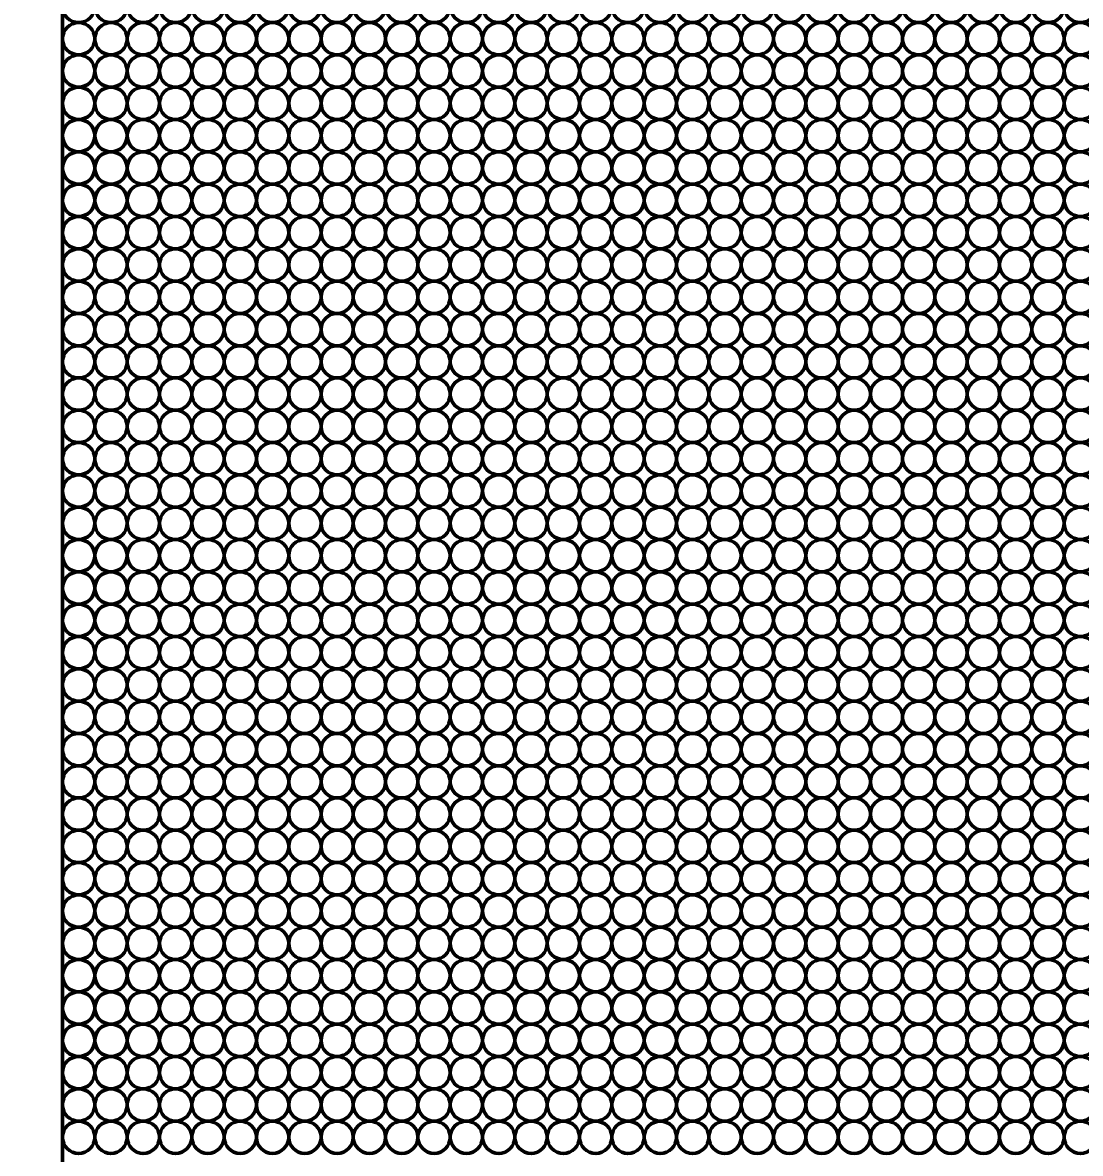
# Model space of a CAD drawing. Extents: x -11378 to 3982, y -2037 to 3878.
# Drawn here: x -11308.9 to -11269.62, y 1503.99 to 1545.99 of the extents above; entities that cross this region are included whole.
import ezdxf

# ---------------------------------------------------------------- set-up
doc = ezdxf.new("R2010")
doc.units = 0
doc.layers.get('0').update_dxf_attribs({"linetype": 'CONTINUOUS'})
doc.layers.get('Defpoints').update_dxf_attribs({"linetype": 'CONTINUOUS'})
doc.layers.add('标注层', color=3, linetype='CONTINUOUS', lineweight=25)
doc.layers.add('粗实线', color=7, linetype='CONTINUOUS', lineweight=50)
doc.styles.add('工程字', font='gbenor.shx', dxfattribs={"bigfont": 'gbcbig.shx'})
doc.dimstyles.new('标注样式$0', dxfattribs={"dimscale": 6, "dimtxt": 3.75, "dimasz": 1, "dimexe": 1.5, "dimexo": 0, "dimgap": 0.5, "dimtad": 1, "dimdec": 0, "dimdsep": 46, "dimtxsty": '工程字', "dimcen": 0, "dimadec": 1, "dimazin": 0, "dimtfac": 0.7, "dimtdec": 0, "dimtmove": 0, "dimatfit": 3, "dimldrblk": 'DOT', "dimfxl": 1, "dimtzin": 0, "dimarcsym": 0})

# ---------------------------------------------------------------- blocks, each defined once
blk = doc.blocks.new('*D29')
at = {"layer": 'Defpoints', "color": 0}
for p in [(-11307.421, 1585.59), (-11317.319, 1425.59), (-11307.421, 1425.59)]:
    blk.add_point(p, dxfattribs=at)
at = {"layer": '标注层', "color": 0, "lineweight": -2}
for p, q in [((-11307.421, 1585.59), (-11326.319, 1585.59)), ((-11317.319, 1579.59), (-11317.319, 1431.59)), ((-11307.421, 1425.59), (-11326.319, 1425.59))]:
    blk.add_line(p, q, dxfattribs=at)
at = {"layer": '标注层', "color": 0}
for points in [[(-11318.319, 1579.59), (-11316.319, 1579.59), (-11317.319, 1585.59)], [(-11318.319, 1431.59), (-11316.319, 1431.59), (-11317.319, 1425.59)]]:
    blk.add_solid(points, dxfattribs=at)
at = {"layer": '标注层', "color": 0, "insert": (-11331.569, 1505.59), "char_height": 22.5, "attachment_point": 5, "rotation": 90, "style": '工程字'}
blk.add_mtext('800', dxfattribs=at)
blk = doc.blocks.new('_Dot')
at = {"color": 0, "lineweight": -2}
blk.add_line((-0.5, 0), (-1, 0), dxfattribs=at)
at = {"color": 0, "const_width": 0.5}
blk.add_lwpolyline([(-0.25, 0, 1), (0.25, 0, 1)], format="xyb", close=True, dxfattribs=at)

msp = doc.modelspace()

# ---------------------------------------------------------------- linework, layer by layer
at = {"layer": '粗实线'}
for p, q in [((-11307.421, 1425.59), (-11307.421, 1585.59)), ((-11307.421, 1585.59), (-11307.421, 1425.59))]:
    msp.add_line(p, q, dxfattribs=at)
for centre in [(-11306.821, 1546.59), (-11305.621, 1546.59), (-11304.421, 1546.59), (-11303.221, 1546.59), (-11302.021, 1546.59), (-11300.821, 1546.59), (-11299.621, 1546.59), (-11298.421, 1546.59), (-11297.221, 1546.59), (-11296.021, 1546.59), (-11294.821, 1546.59), (-11293.621, 1546.59), (-11292.421, 1546.59), (-11291.221, 1546.59), (-11290.021, 1546.59), (-11288.821, 1546.59), (-11287.621, 1546.59), (-11286.421, 1546.59), (-11285.221, 1546.59), (-11284.021, 1546.59), (-11282.821, 1546.59), (-11281.621, 1546.59), (-11280.421, 1546.59), (-11279.221, 1546.59), (-11278.021, 1546.59), (-11276.821, 1546.59), (-11275.621, 1546.59), (-11274.421, 1546.59), (-11273.221, 1546.59), (-11272.021, 1546.59), (-11270.821, 1546.59), (-11269.621, 1546.59), (-11306.821, 1545.39), (-11305.621, 1545.39), (-11304.421, 1545.39), (-11303.221, 1545.39), (-11302.021, 1545.39), (-11300.821, 1545.39), (-11299.621, 1545.39), (-11298.421, 1545.39), (-11297.221, 1545.39), (-11296.021, 1545.39), (-11294.821, 1545.39), (-11293.621, 1545.39), (-11292.421, 1545.39), (-11291.221, 1545.39), (-11290.021, 1545.39), (-11288.821, 1545.39), (-11287.621, 1545.39), (-11286.421, 1545.39), (-11285.221, 1545.39), (-11284.021, 1545.39), (-11282.821, 1545.39), (-11281.621, 1545.39), (-11280.421, 1545.39), (-11279.221, 1545.39), (-11278.021, 1545.39), (-11276.821, 1545.39), (-11275.621, 1545.39), (-11274.421, 1545.39), (-11273.221, 1545.39), (-11272.021, 1545.39), (-11270.821, 1545.39), (-11269.621, 1545.39), (-11306.821, 1544.19), (-11305.621, 1544.19), (-11304.421, 1544.19), (-11303.221, 1544.19), (-11302.021, 1544.19), (-11300.821, 1544.19), (-11299.621, 1544.19), (-11298.421, 1544.19), (-11297.221, 1544.19), (-11296.021, 1544.19), (-11294.821, 1544.19), (-11293.621, 1544.19), (-11292.421, 1544.19), (-11291.221, 1544.19), (-11290.021, 1544.19), (-11288.821, 1544.19), (-11287.621, 1544.19), (-11286.421, 1544.19), (-11285.221, 1544.19), (-11284.021, 1544.19), (-11282.821, 1544.19), (-11281.621, 1544.19), (-11280.421, 1544.19), (-11279.221, 1544.19), (-11278.021, 1544.19), (-11276.821, 1544.19), (-11275.621, 1544.19), (-11274.421, 1544.19), (-11273.221, 1544.19), (-11272.021, 1544.19), (-11270.821, 1544.19), (-11269.621, 1544.19), (-11306.821, 1542.99), (-11305.621, 1542.99), (-11304.421, 1542.99), (-11303.221, 1542.99), (-11302.021, 1542.99), (-11300.821, 1542.99), (-11299.621, 1542.99), (-11298.421, 1542.99), (-11297.221, 1542.99), (-11296.021, 1542.99), (-11294.821, 1542.99), (-11293.621, 1542.99), (-11292.421, 1542.99), (-11291.221, 1542.99), (-11290.021, 1542.99), (-11288.821, 1542.99), (-11287.621, 1542.99), (-11286.421, 1542.99), (-11285.221, 1542.99), (-11284.021, 1542.99), (-11282.821, 1542.99), (-11281.621, 1542.99), (-11280.421, 1542.99), (-11279.221, 1542.99), (-11278.021, 1542.99), (-11276.821, 1542.99), (-11275.621, 1542.99), (-11274.421, 1542.99), (-11273.221, 1542.99), (-11272.021, 1542.99), (-11270.821, 1542.99), (-11269.621, 1542.99), (-11306.821, 1541.79), (-11305.621, 1541.79), (-11304.421, 1541.79), (-11303.221, 1541.79), (-11302.021, 1541.79), (-11300.821, 1541.79), (-11299.621, 1541.79), (-11298.421, 1541.79), (-11297.221, 1541.79), (-11296.021, 1541.79), (-11294.821, 1541.79), (-11293.621, 1541.79), (-11292.421, 1541.79), (-11291.221, 1541.79), (-11290.021, 1541.79), (-11288.821, 1541.79), (-11287.621, 1541.79), (-11286.421, 1541.79), (-11285.221, 1541.79), (-11284.021, 1541.79), (-11282.821, 1541.79), (-11281.621, 1541.79), (-11280.421, 1541.79), (-11279.221, 1541.79), (-11278.021, 1541.79), (-11276.821, 1541.79), (-11275.621, 1541.79), (-11274.421, 1541.79), (-11273.221, 1541.79), (-11272.021, 1541.79), (-11270.821, 1541.79), (-11269.621, 1541.79), (-11306.821, 1540.59), (-11305.621, 1540.59), (-11304.421, 1540.59), (-11303.221, 1540.59), (-11302.021, 1540.59), (-11300.821, 1540.59), (-11299.621, 1540.59), (-11298.421, 1540.59), (-11297.221, 1540.59), (-11296.021, 1540.59), (-11294.821, 1540.59), (-11293.621, 1540.59), (-11292.421, 1540.59), (-11291.221, 1540.59), (-11290.021, 1540.59), (-11288.821, 1540.59), (-11287.621, 1540.59), (-11286.421, 1540.59), (-11285.221, 1540.59), (-11284.021, 1540.59), (-11282.821, 1540.59), (-11281.621, 1540.59), (-11280.421, 1540.59), (-11279.221, 1540.59), (-11278.021, 1540.59), (-11276.821, 1540.59), (-11275.621, 1540.59), (-11274.421, 1540.59), (-11273.221, 1540.59), (-11272.021, 1540.59), (-11270.821, 1540.59), (-11269.621, 1540.59), (-11306.821, 1539.39), (-11305.621, 1539.39), (-11304.421, 1539.39), (-11303.221, 1539.39), (-11302.021, 1539.39), (-11300.821, 1539.39), (-11299.621, 1539.39), (-11298.421, 1539.39), (-11297.221, 1539.39), (-11296.021, 1539.39), (-11294.821, 1539.39), (-11293.621, 1539.39), (-11292.421, 1539.39), (-11291.221, 1539.39), (-11290.021, 1539.39), (-11288.821, 1539.39), (-11287.621, 1539.39), (-11286.421, 1539.39), (-11285.221, 1539.39), (-11284.021, 1539.39), (-11282.821, 1539.39), (-11281.621, 1539.39), (-11280.421, 1539.39), (-11279.221, 1539.39), (-11278.021, 1539.39), (-11276.821, 1539.39), (-11275.621, 1539.39), (-11274.421, 1539.39), (-11273.221, 1539.39), (-11272.021, 1539.39), (-11270.821, 1539.39), (-11269.621, 1539.39), (-11306.821, 1538.19), (-11305.621, 1538.19), (-11304.421, 1538.19), (-11303.221, 1538.19), (-11302.021, 1538.19), (-11300.821, 1538.19), (-11299.621, 1538.19), (-11298.421, 1538.19), (-11297.221, 1538.19), (-11296.021, 1538.19), (-11294.821, 1538.19), (-11293.621, 1538.19), (-11292.421, 1538.19), (-11291.221, 1538.19), (-11290.021, 1538.19), (-11288.821, 1538.19), (-11287.621, 1538.19), (-11286.421, 1538.19), (-11285.221, 1538.19), (-11284.021, 1538.19), (-11282.821, 1538.19), (-11281.621, 1538.19), (-11280.421, 1538.19), (-11279.221, 1538.19), (-11278.021, 1538.19), (-11276.821, 1538.19), (-11275.621, 1538.19), (-11274.421, 1538.19), (-11273.221, 1538.19), (-11272.021, 1538.19), (-11270.821, 1538.19), (-11269.621, 1538.19), (-11306.821, 1536.99), (-11305.621, 1536.99), (-11304.421, 1536.99), (-11303.221, 1536.99), (-11302.021, 1536.99), (-11300.821, 1536.99), (-11299.621, 1536.99), (-11298.421, 1536.99), (-11297.221, 1536.99), (-11296.021, 1536.99), (-11294.821, 1536.99), (-11293.621, 1536.99), (-11292.421, 1536.99), (-11291.221, 1536.99), (-11290.021, 1536.99), (-11288.821, 1536.99), (-11287.621, 1536.99), (-11286.421, 1536.99), (-11285.221, 1536.99), (-11284.021, 1536.99), (-11282.821, 1536.99), (-11281.621, 1536.99), (-11280.421, 1536.99), (-11279.221, 1536.99), (-11278.021, 1536.99), (-11276.821, 1536.99), (-11275.621, 1536.99), (-11274.421, 1536.99), (-11273.221, 1536.99), (-11272.021, 1536.99), (-11270.821, 1536.99), (-11269.621, 1536.99), (-11306.821, 1535.79), (-11305.621, 1535.79), (-11304.421, 1535.79), (-11303.221, 1535.79), (-11302.021, 1535.79), (-11300.821, 1535.79), (-11299.621, 1535.79), (-11298.421, 1535.79), (-11297.221, 1535.79), (-11296.021, 1535.79), (-11294.821, 1535.79), (-11293.621, 1535.79), (-11292.421, 1535.79), (-11291.221, 1535.79), (-11290.021, 1535.79), (-11288.821, 1535.79), (-11287.621, 1535.79), (-11286.421, 1535.79), (-11285.221, 1535.79), (-11284.021, 1535.79), (-11282.821, 1535.79), (-11281.621, 1535.79), (-11280.421, 1535.79), (-11279.221, 1535.79), (-11278.021, 1535.79), (-11276.821, 1535.79), (-11275.621, 1535.79), (-11274.421, 1535.79), (-11273.221, 1535.79), (-11272.021, 1535.79), (-11270.821, 1535.79), (-11269.621, 1535.79), (-11306.821, 1534.59), (-11305.621, 1534.59), (-11304.421, 1534.59), (-11303.221, 1534.59), (-11302.021, 1534.59), (-11300.821, 1534.59), (-11299.621, 1534.59), (-11298.421, 1534.59), (-11297.221, 1534.59), (-11296.021, 1534.59), (-11294.821, 1534.59), (-11293.621, 1534.59), (-11292.421, 1534.59), (-11291.221, 1534.59), (-11290.021, 1534.59), (-11288.821, 1534.59), (-11287.621, 1534.59), (-11286.421, 1534.59), (-11285.221, 1534.59), (-11284.021, 1534.59), (-11282.821, 1534.59), (-11281.621, 1534.59), (-11280.421, 1534.59), (-11279.221, 1534.59), (-11278.021, 1534.59), (-11276.821, 1534.59), (-11275.621, 1534.59), (-11274.421, 1534.59), (-11273.221, 1534.59), (-11272.021, 1534.59), (-11270.821, 1534.59), (-11269.621, 1534.59), (-11306.821, 1533.39), (-11305.621, 1533.39), (-11304.421, 1533.39), (-11303.221, 1533.39), (-11302.021, 1533.39), (-11300.821, 1533.39), (-11299.621, 1533.39), (-11298.421, 1533.39), (-11297.221, 1533.39), (-11296.021, 1533.39), (-11294.821, 1533.39), (-11293.621, 1533.39), (-11292.421, 1533.39), (-11291.221, 1533.39), (-11290.021, 1533.39), (-11288.821, 1533.39), (-11287.621, 1533.39), (-11286.421, 1533.39), (-11285.221, 1533.39), (-11284.021, 1533.39), (-11282.821, 1533.39), (-11281.621, 1533.39), (-11280.421, 1533.39), (-11279.221, 1533.39), (-11278.021, 1533.39), (-11276.821, 1533.39), (-11275.621, 1533.39), (-11274.421, 1533.39), (-11273.221, 1533.39), (-11272.021, 1533.39), (-11270.821, 1533.39), (-11269.621, 1533.39), (-11306.821, 1532.19), (-11305.621, 1532.19), (-11304.421, 1532.19), (-11303.221, 1532.19), (-11302.021, 1532.19), (-11300.821, 1532.19), (-11299.621, 1532.19), (-11298.421, 1532.19), (-11297.221, 1532.19), (-11296.021, 1532.19), (-11294.821, 1532.19), (-11293.621, 1532.19), (-11292.421, 1532.19), (-11291.221, 1532.19), (-11290.021, 1532.19), (-11288.821, 1532.19), (-11287.621, 1532.19), (-11286.421, 1532.19), (-11285.221, 1532.19), (-11284.021, 1532.19), (-11282.821, 1532.19), (-11281.621, 1532.19), (-11280.421, 1532.19), (-11279.221, 1532.19), (-11278.021, 1532.19), (-11276.821, 1532.19), (-11275.621, 1532.19), (-11274.421, 1532.19), (-11273.221, 1532.19), (-11272.021, 1532.19), (-11270.821, 1532.19), (-11269.621, 1532.19), (-11306.821, 1530.99), (-11305.621, 1530.99), (-11304.421, 1530.99), (-11303.221, 1530.99), (-11302.021, 1530.99), (-11300.821, 1530.99), (-11299.621, 1530.99), (-11298.421, 1530.99), (-11297.221, 1530.99), (-11296.021, 1530.99), (-11294.821, 1530.99), (-11293.621, 1530.99), (-11292.421, 1530.99), (-11291.221, 1530.99), (-11290.021, 1530.99), (-11288.821, 1530.99), (-11287.621, 1530.99), (-11286.421, 1530.99), (-11285.221, 1530.99), (-11284.021, 1530.99), (-11282.821, 1530.99), (-11281.621, 1530.99), (-11280.421, 1530.99), (-11279.221, 1530.99), (-11278.021, 1530.99), (-11276.821, 1530.99), (-11275.621, 1530.99), (-11274.421, 1530.99), (-11273.221, 1530.99), (-11272.021, 1530.99), (-11270.821, 1530.99), (-11269.621, 1530.99), (-11306.821, 1529.79), (-11305.621, 1529.79), (-11304.421, 1529.79), (-11303.221, 1529.79), (-11302.021, 1529.79), (-11300.821, 1529.79), (-11299.621, 1529.79), (-11298.421, 1529.79), (-11297.221, 1529.79), (-11296.021, 1529.79), (-11294.821, 1529.79), (-11293.621, 1529.79), (-11292.421, 1529.79), (-11291.221, 1529.79), (-11290.021, 1529.79), (-11288.821, 1529.79), (-11287.621, 1529.79), (-11286.421, 1529.79), (-11285.221, 1529.79), (-11284.021, 1529.79), (-11282.821, 1529.79), (-11281.621, 1529.79), (-11280.421, 1529.79), (-11279.221, 1529.79), (-11278.021, 1529.79), (-11276.821, 1529.79), (-11275.621, 1529.79), (-11274.421, 1529.79), (-11273.221, 1529.79), (-11272.021, 1529.79), (-11270.821, 1529.79), (-11269.621, 1529.79), (-11306.821, 1528.59), (-11305.621, 1528.59), (-11304.421, 1528.59), (-11303.221, 1528.59), (-11302.021, 1528.59), (-11300.821, 1528.59), (-11299.621, 1528.59), (-11298.421, 1528.59), (-11297.221, 1528.59), (-11296.021, 1528.59), (-11294.821, 1528.59), (-11293.621, 1528.59), (-11292.421, 1528.59), (-11291.221, 1528.59), (-11290.021, 1528.59), (-11288.821, 1528.59), (-11287.621, 1528.59), (-11286.421, 1528.59), (-11285.221, 1528.59), (-11284.021, 1528.59), (-11282.821, 1528.59), (-11281.621, 1528.59), (-11280.421, 1528.59), (-11279.221, 1528.59), (-11278.021, 1528.59), (-11276.821, 1528.59), (-11275.621, 1528.59), (-11274.421, 1528.59), (-11273.221, 1528.59), (-11272.021, 1528.59), (-11270.821, 1528.59), (-11269.621, 1528.59), (-11306.821, 1527.39), (-11305.621, 1527.39), (-11304.421, 1527.39), (-11303.221, 1527.39), (-11302.021, 1527.39), (-11300.821, 1527.39), (-11299.621, 1527.39), (-11298.421, 1527.39), (-11297.221, 1527.39), (-11296.021, 1527.39), (-11294.821, 1527.39), (-11293.621, 1527.39), (-11292.421, 1527.39), (-11291.221, 1527.39), (-11290.021, 1527.39), (-11288.821, 1527.39), (-11287.621, 1527.39), (-11286.421, 1527.39), (-11285.221, 1527.39), (-11284.021, 1527.39), (-11282.821, 1527.39), (-11281.621, 1527.39), (-11280.421, 1527.39), (-11279.221, 1527.39), (-11278.021, 1527.39), (-11276.821, 1527.39), (-11275.621, 1527.39), (-11274.421, 1527.39), (-11273.221, 1527.39), (-11272.021, 1527.39), (-11270.821, 1527.39), (-11269.621, 1527.39), (-11306.821, 1526.19), (-11305.621, 1526.19), (-11304.421, 1526.19), (-11303.221, 1526.19), (-11302.021, 1526.19), (-11300.821, 1526.19), (-11299.621, 1526.19), (-11298.421, 1526.19), (-11297.221, 1526.19), (-11296.021, 1526.19), (-11294.821, 1526.19), (-11293.621, 1526.19), (-11292.421, 1526.19), (-11291.221, 1526.19), (-11290.021, 1526.19), (-11288.821, 1526.19), (-11287.621, 1526.19), (-11286.421, 1526.19), (-11285.221, 1526.19), (-11284.021, 1526.19), (-11282.821, 1526.19), (-11281.621, 1526.19), (-11280.421, 1526.19), (-11279.221, 1526.19), (-11278.021, 1526.19), (-11276.821, 1526.19), (-11275.621, 1526.19), (-11274.421, 1526.19), (-11273.221, 1526.19), (-11272.021, 1526.19), (-11270.821, 1526.19), (-11269.621, 1526.19), (-11306.821, 1524.99), (-11305.621, 1524.99), (-11304.421, 1524.99), (-11303.221, 1524.99), (-11302.021, 1524.99), (-11300.821, 1524.99), (-11299.621, 1524.99), (-11298.421, 1524.99), (-11297.221, 1524.99), (-11296.021, 1524.99), (-11294.821, 1524.99), (-11293.621, 1524.99), (-11292.421, 1524.99), (-11291.221, 1524.99), (-11290.021, 1524.99), (-11288.821, 1524.99), (-11287.621, 1524.99), (-11286.421, 1524.99), (-11285.221, 1524.99), (-11284.021, 1524.99), (-11282.821, 1524.99), (-11281.621, 1524.99), (-11280.421, 1524.99), (-11279.221, 1524.99), (-11278.021, 1524.99), (-11276.821, 1524.99), (-11275.621, 1524.99), (-11274.421, 1524.99), (-11273.221, 1524.99), (-11272.021, 1524.99), (-11270.821, 1524.99), (-11269.621, 1524.99), (-11306.821, 1523.79), (-11305.621, 1523.79), (-11304.421, 1523.79), (-11303.221, 1523.79), (-11302.021, 1523.79), (-11300.821, 1523.79), (-11299.621, 1523.79), (-11298.421, 1523.79), (-11297.221, 1523.79), (-11296.021, 1523.79), (-11294.821, 1523.79), (-11293.621, 1523.79), (-11292.421, 1523.79), (-11291.221, 1523.79), (-11290.021, 1523.79), (-11288.821, 1523.79), (-11287.621, 1523.79), (-11286.421, 1523.79), (-11285.221, 1523.79), (-11284.021, 1523.79), (-11282.821, 1523.79), (-11281.621, 1523.79), (-11280.421, 1523.79), (-11279.221, 1523.79), (-11278.021, 1523.79), (-11276.821, 1523.79), (-11275.621, 1523.79), (-11274.421, 1523.79), (-11273.221, 1523.79), (-11272.021, 1523.79), (-11270.821, 1523.79), (-11269.621, 1523.79), (-11306.821, 1522.59), (-11305.621, 1522.59), (-11304.421, 1522.59), (-11303.221, 1522.59), (-11302.021, 1522.59), (-11300.821, 1522.59), (-11299.621, 1522.59), (-11298.421, 1522.59), (-11297.221, 1522.59), (-11296.021, 1522.59), (-11294.821, 1522.59), (-11293.621, 1522.59), (-11292.421, 1522.59), (-11291.221, 1522.59), (-11290.021, 1522.59), (-11288.821, 1522.59), (-11287.621, 1522.59), (-11286.421, 1522.59), (-11285.221, 1522.59), (-11284.021, 1522.59), (-11282.821, 1522.59), (-11281.621, 1522.59), (-11280.421, 1522.59), (-11279.221, 1522.59), (-11278.021, 1522.59), (-11276.821, 1522.59), (-11275.621, 1522.59), (-11274.421, 1522.59), (-11273.221, 1522.59), (-11272.021, 1522.59), (-11270.821, 1522.59), (-11269.621, 1522.59), (-11306.821, 1521.39), (-11305.621, 1521.39), (-11304.421, 1521.39), (-11303.221, 1521.39), (-11302.021, 1521.39), (-11300.821, 1521.39), (-11299.621, 1521.39), (-11298.421, 1521.39), (-11297.221, 1521.39), (-11296.021, 1521.39), (-11294.821, 1521.39), (-11293.621, 1521.39), (-11292.421, 1521.39), (-11291.221, 1521.39), (-11290.021, 1521.39), (-11288.821, 1521.39), (-11287.621, 1521.39), (-11286.421, 1521.39), (-11285.221, 1521.39), (-11284.021, 1521.39), (-11282.821, 1521.39), (-11281.621, 1521.39), (-11280.421, 1521.39), (-11279.221, 1521.39), (-11278.021, 1521.39), (-11276.821, 1521.39), (-11275.621, 1521.39), (-11274.421, 1521.39), (-11273.221, 1521.39), (-11272.021, 1521.39), (-11270.821, 1521.39), (-11269.621, 1521.39), (-11306.821, 1520.19), (-11305.621, 1520.19), (-11304.421, 1520.19), (-11303.221, 1520.19), (-11302.021, 1520.19), (-11300.821, 1520.19), (-11299.621, 1520.19), (-11298.421, 1520.19), (-11297.221, 1520.19), (-11296.021, 1520.19), (-11294.821, 1520.19), (-11293.621, 1520.19), (-11292.421, 1520.19), (-11291.221, 1520.19), (-11290.021, 1520.19), (-11288.821, 1520.19), (-11287.621, 1520.19), (-11286.421, 1520.19), (-11285.221, 1520.19), (-11284.021, 1520.19), (-11282.821, 1520.19), (-11281.621, 1520.19), (-11280.421, 1520.19), (-11279.221, 1520.19), (-11278.021, 1520.19), (-11276.821, 1520.19), (-11275.621, 1520.19), (-11274.421, 1520.19), (-11273.221, 1520.19), (-11272.021, 1520.19), (-11270.821, 1520.19), (-11269.621, 1520.19), (-11306.821, 1518.99), (-11305.621, 1518.99), (-11304.421, 1518.99), (-11303.221, 1518.99), (-11302.021, 1518.99), (-11300.821, 1518.99), (-11299.621, 1518.99), (-11298.421, 1518.99), (-11297.221, 1518.99), (-11296.021, 1518.99), (-11294.821, 1518.99), (-11293.621, 1518.99), (-11292.421, 1518.99), (-11291.221, 1518.99), (-11290.021, 1518.99), (-11288.821, 1518.99), (-11287.621, 1518.99), (-11286.421, 1518.99), (-11285.221, 1518.99), (-11284.021, 1518.99), (-11282.821, 1518.99), (-11281.621, 1518.99), (-11280.421, 1518.99), (-11279.221, 1518.99), (-11278.021, 1518.99), (-11276.821, 1518.99), (-11275.621, 1518.99), (-11274.421, 1518.99), (-11273.221, 1518.99), (-11272.021, 1518.99), (-11270.821, 1518.99), (-11269.621, 1518.99), (-11306.821, 1517.79), (-11305.621, 1517.79), (-11304.421, 1517.79), (-11303.221, 1517.79), (-11302.021, 1517.79), (-11300.821, 1517.79), (-11299.621, 1517.79), (-11298.421, 1517.79), (-11297.221, 1517.79), (-11296.021, 1517.79), (-11294.821, 1517.79), (-11293.621, 1517.79), (-11292.421, 1517.79), (-11291.221, 1517.79), (-11290.021, 1517.79), (-11288.821, 1517.79), (-11287.621, 1517.79), (-11286.421, 1517.79), (-11285.221, 1517.79), (-11284.021, 1517.79), (-11282.821, 1517.79), (-11281.621, 1517.79), (-11280.421, 1517.79), (-11279.221, 1517.79), (-11278.021, 1517.79), (-11276.821, 1517.79), (-11275.621, 1517.79), (-11274.421, 1517.79), (-11273.221, 1517.79), (-11272.021, 1517.79), (-11270.821, 1517.79), (-11269.621, 1517.79), (-11306.821, 1516.59), (-11305.621, 1516.59), (-11304.421, 1516.59), (-11303.221, 1516.59), (-11302.021, 1516.59), (-11300.821, 1516.59), (-11299.621, 1516.59), (-11298.421, 1516.59), (-11297.221, 1516.59), (-11296.021, 1516.59), (-11294.821, 1516.59), (-11293.621, 1516.59), (-11292.421, 1516.59), (-11291.221, 1516.59), (-11290.021, 1516.59), (-11288.821, 1516.59), (-11287.621, 1516.59), (-11286.421, 1516.59), (-11285.221, 1516.59), (-11284.021, 1516.59), (-11282.821, 1516.59), (-11281.621, 1516.59), (-11280.421, 1516.59), (-11279.221, 1516.59), (-11278.021, 1516.59), (-11276.821, 1516.59), (-11275.621, 1516.59), (-11274.421, 1516.59), (-11273.221, 1516.59), (-11272.021, 1516.59), (-11270.821, 1516.59), (-11269.621, 1516.59), (-11306.821, 1515.39), (-11305.621, 1515.39), (-11304.421, 1515.39), (-11303.221, 1515.39), (-11302.021, 1515.39), (-11300.821, 1515.39), (-11299.621, 1515.39), (-11298.421, 1515.39), (-11297.221, 1515.39), (-11296.021, 1515.39), (-11294.821, 1515.39), (-11293.621, 1515.39), (-11292.421, 1515.39), (-11291.221, 1515.39), (-11290.021, 1515.39), (-11288.821, 1515.39), (-11287.621, 1515.39), (-11286.421, 1515.39), (-11285.221, 1515.39), (-11284.021, 1515.39), (-11282.821, 1515.39), (-11281.621, 1515.39), (-11280.421, 1515.39), (-11279.221, 1515.39), (-11278.021, 1515.39), (-11276.821, 1515.39), (-11275.621, 1515.39), (-11274.421, 1515.39), (-11273.221, 1515.39), (-11272.021, 1515.39), (-11270.821, 1515.39), (-11269.621, 1515.39), (-11306.821, 1514.19), (-11305.621, 1514.19), (-11304.421, 1514.19), (-11303.221, 1514.19), (-11302.021, 1514.19), (-11300.821, 1514.19), (-11299.621, 1514.19), (-11298.421, 1514.19), (-11297.221, 1514.19), (-11296.021, 1514.19), (-11294.821, 1514.19), (-11293.621, 1514.19), (-11292.421, 1514.19), (-11291.221, 1514.19), (-11290.021, 1514.19), (-11288.821, 1514.19), (-11287.621, 1514.19), (-11286.421, 1514.19), (-11285.221, 1514.19), (-11284.021, 1514.19), (-11282.821, 1514.19), (-11281.621, 1514.19), (-11280.421, 1514.19), (-11279.221, 1514.19), (-11278.021, 1514.19), (-11276.821, 1514.19), (-11275.621, 1514.19), (-11274.421, 1514.19), (-11273.221, 1514.19), (-11272.021, 1514.19), (-11270.821, 1514.19), (-11269.621, 1514.19), (-11306.821, 1512.99), (-11305.621, 1512.99), (-11304.421, 1512.99), (-11303.221, 1512.99), (-11302.021, 1512.99), (-11300.821, 1512.99), (-11299.621, 1512.99), (-11298.421, 1512.99), (-11297.221, 1512.99), (-11296.021, 1512.99), (-11294.821, 1512.99), (-11293.621, 1512.99), (-11292.421, 1512.99), (-11291.221, 1512.99), (-11290.021, 1512.99), (-11288.821, 1512.99), (-11287.621, 1512.99), (-11286.421, 1512.99), (-11285.221, 1512.99), (-11284.021, 1512.99), (-11282.821, 1512.99), (-11281.621, 1512.99), (-11280.421, 1512.99), (-11279.221, 1512.99), (-11278.021, 1512.99), (-11276.821, 1512.99), (-11275.621, 1512.99), (-11274.421, 1512.99), (-11273.221, 1512.99), (-11272.021, 1512.99), (-11270.821, 1512.99), (-11269.621, 1512.99), (-11306.821, 1511.79), (-11305.621, 1511.79), (-11304.421, 1511.79), (-11303.221, 1511.79), (-11302.021, 1511.79), (-11300.821, 1511.79), (-11299.621, 1511.79), (-11298.421, 1511.79), (-11297.221, 1511.79), (-11296.021, 1511.79), (-11294.821, 1511.79), (-11293.621, 1511.79), (-11292.421, 1511.79), (-11291.221, 1511.79), (-11290.021, 1511.79), (-11288.821, 1511.79), (-11287.621, 1511.79), (-11286.421, 1511.79), (-11285.221, 1511.79), (-11284.021, 1511.79), (-11282.821, 1511.79), (-11281.621, 1511.79), (-11280.421, 1511.79), (-11279.221, 1511.79), (-11278.021, 1511.79), (-11276.821, 1511.79), (-11275.621, 1511.79), (-11274.421, 1511.79), (-11273.221, 1511.79), (-11272.021, 1511.79), (-11270.821, 1511.79), (-11269.621, 1511.79), (-11306.821, 1510.59), (-11305.621, 1510.59), (-11304.421, 1510.59), (-11303.221, 1510.59), (-11302.021, 1510.59), (-11300.821, 1510.59), (-11299.621, 1510.59), (-11298.421, 1510.59), (-11297.221, 1510.59), (-11296.021, 1510.59), (-11294.821, 1510.59), (-11293.621, 1510.59), (-11292.421, 1510.59), (-11291.221, 1510.59), (-11290.021, 1510.59), (-11288.821, 1510.59), (-11287.621, 1510.59), (-11286.421, 1510.59), (-11285.221, 1510.59), (-11284.021, 1510.59), (-11282.821, 1510.59), (-11281.621, 1510.59), (-11280.421, 1510.59), (-11279.221, 1510.59), (-11278.021, 1510.59), (-11276.821, 1510.59), (-11275.621, 1510.59), (-11274.421, 1510.59), (-11273.221, 1510.59), (-11272.021, 1510.59), (-11270.821, 1510.59), (-11269.621, 1510.59), (-11306.821, 1509.39), (-11305.621, 1509.39), (-11304.421, 1509.39), (-11303.221, 1509.39), (-11302.021, 1509.39), (-11300.821, 1509.39), (-11299.621, 1509.39), (-11298.421, 1509.39), (-11297.221, 1509.39), (-11296.021, 1509.39), (-11294.821, 1509.39), (-11293.621, 1509.39), (-11292.421, 1509.39), (-11291.221, 1509.39), (-11290.021, 1509.39), (-11288.821, 1509.39), (-11287.621, 1509.39), (-11286.421, 1509.39), (-11285.221, 1509.39), (-11284.021, 1509.39), (-11282.821, 1509.39), (-11281.621, 1509.39), (-11280.421, 1509.39), (-11279.221, 1509.39), (-11278.021, 1509.39), (-11276.821, 1509.39), (-11275.621, 1509.39), (-11274.421, 1509.39), (-11273.221, 1509.39), (-11272.021, 1509.39), (-11270.821, 1509.39), (-11269.621, 1509.39), (-11306.821, 1508.19), (-11305.621, 1508.19), (-11304.421, 1508.19), (-11303.221, 1508.19), (-11302.021, 1508.19), (-11300.821, 1508.19), (-11299.621, 1508.19), (-11298.421, 1508.19), (-11297.221, 1508.19), (-11296.021, 1508.19), (-11294.821, 1508.19), (-11293.621, 1508.19), (-11292.421, 1508.19), (-11291.221, 1508.19), (-11290.021, 1508.19), (-11288.821, 1508.19), (-11287.621, 1508.19), (-11286.421, 1508.19), (-11285.221, 1508.19), (-11284.021, 1508.19), (-11282.821, 1508.19), (-11281.621, 1508.19), (-11280.421, 1508.19), (-11279.221, 1508.19), (-11278.021, 1508.19), (-11276.821, 1508.19), (-11275.621, 1508.19), (-11274.421, 1508.19), (-11273.221, 1508.19), (-11272.021, 1508.19), (-11270.821, 1508.19), (-11269.621, 1508.19), (-11306.821, 1506.99), (-11305.621, 1506.99), (-11304.421, 1506.99), (-11303.221, 1506.99), (-11302.021, 1506.99), (-11300.821, 1506.99), (-11299.621, 1506.99), (-11298.421, 1506.99), (-11297.221, 1506.99), (-11296.021, 1506.99), (-11294.821, 1506.99), (-11293.621, 1506.99), (-11292.421, 1506.99), (-11291.221, 1506.99), (-11290.021, 1506.99), (-11288.821, 1506.99), (-11287.621, 1506.99), (-11286.421, 1506.99), (-11285.221, 1506.99), (-11284.021, 1506.99), (-11282.821, 1506.99), (-11281.621, 1506.99), (-11280.421, 1506.99), (-11279.221, 1506.99), (-11278.021, 1506.99), (-11276.821, 1506.99), (-11275.621, 1506.99), (-11274.421, 1506.99), (-11273.221, 1506.99), (-11272.021, 1506.99), (-11270.821, 1506.99), (-11269.621, 1506.99), (-11306.821, 1505.79), (-11305.621, 1505.79), (-11304.421, 1505.79), (-11303.221, 1505.79), (-11302.021, 1505.79), (-11300.821, 1505.79), (-11299.621, 1505.79), (-11298.421, 1505.79), (-11297.221, 1505.79), (-11296.021, 1505.79), (-11294.821, 1505.79), (-11293.621, 1505.79), (-11292.421, 1505.79), (-11291.221, 1505.79), (-11290.021, 1505.79), (-11288.821, 1505.79), (-11287.621, 1505.79), (-11286.421, 1505.79), (-11285.221, 1505.79), (-11284.021, 1505.79), (-11282.821, 1505.79), (-11281.621, 1505.79), (-11280.421, 1505.79), (-11279.221, 1505.79), (-11278.021, 1505.79), (-11276.821, 1505.79), (-11275.621, 1505.79), (-11274.421, 1505.79), (-11273.221, 1505.79), (-11272.021, 1505.79), (-11270.821, 1505.79), (-11269.621, 1505.79), (-11306.821, 1504.59), (-11305.621, 1504.59), (-11304.421, 1504.59), (-11303.221, 1504.59), (-11302.021, 1504.59), (-11300.821, 1504.59), (-11299.621, 1504.59), (-11298.421, 1504.59), (-11297.221, 1504.59), (-11296.021, 1504.59), (-11294.821, 1504.59), (-11293.621, 1504.59), (-11292.421, 1504.59), (-11291.221, 1504.59), (-11290.021, 1504.59), (-11288.821, 1504.59), (-11287.621, 1504.59), (-11286.421, 1504.59), (-11285.221, 1504.59), (-11284.021, 1504.59), (-11282.821, 1504.59), (-11281.621, 1504.59), (-11280.421, 1504.59), (-11279.221, 1504.59), (-11278.021, 1504.59), (-11276.821, 1504.59), (-11275.621, 1504.59), (-11274.421, 1504.59), (-11273.221, 1504.59), (-11272.021, 1504.59), (-11270.821, 1504.59), (-11269.621, 1504.59)]:
    msp.add_circle(centre, 0.6, dxfattribs=at)

# ---------------------------------------------------------------- dimensions: what is measured, and where the dimension line sits
at = {"layer": '标注层'}
dim = msp.add_linear_dim(base=(-11317.319, 1425.59), p1=(-11307.421, 1585.59), p2=(-11307.421, 1425.59), angle=90, text='800', dimstyle='标注样式$0', dxfattribs=at)
dim.commit()
dim.dimension.update_dxf_attribs({"geometry": '*D29', "text_midpoint": (-11331.569, 1505.59)})

doc.saveas('drawing.dxf')
